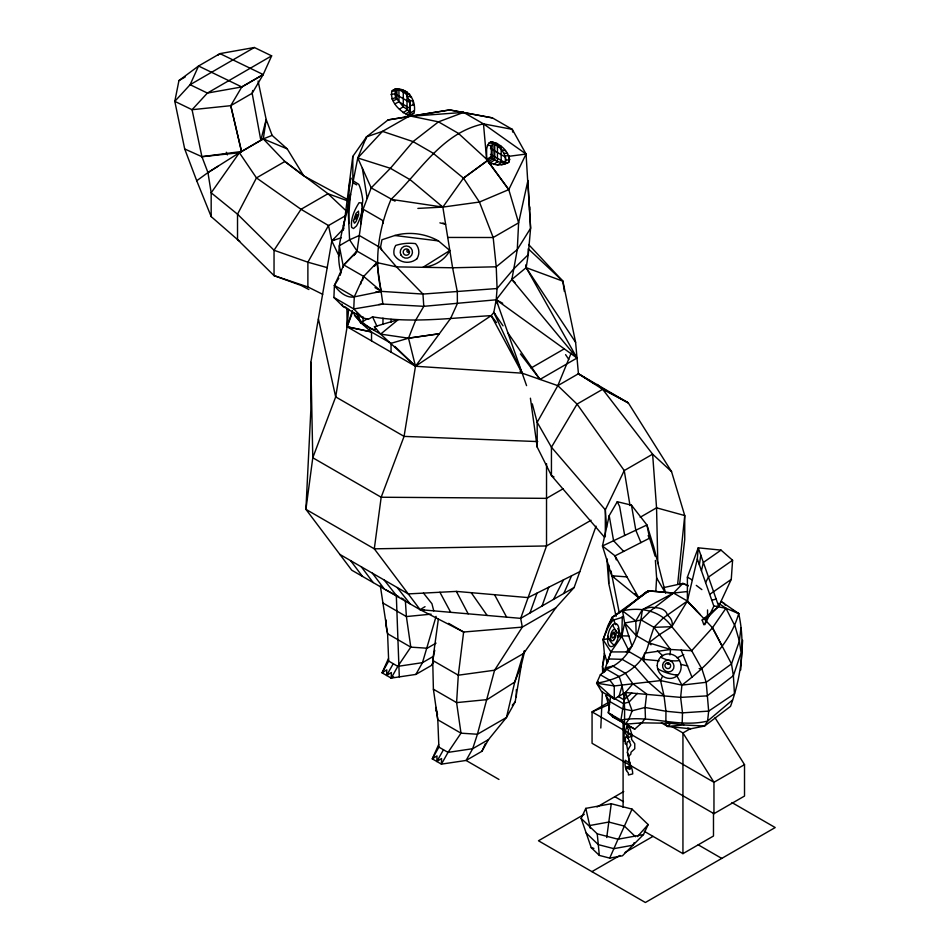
<?xml version="1.0" encoding="UTF-8"?>
<svg xmlns="http://www.w3.org/2000/svg" width="950" height="950" viewBox="0 0 950 950"><rect width="100%" height="100%" fill="white"/><g stroke="black" fill="none" stroke-linecap="round" stroke-linejoin="round"><path stroke-width="1.43" d="M546.535 463.636L546.523 545.965L520.695 618.355L522.31 627.107L494.582 670.213L477.411 734.255L472.696 748.707L466.082 760.451L441.418 764.133L432.286 758.86L438.662 744.622M629.838 763.349L627.416 752.459L627.665 750.168L630.812 745.097L627.914 737.687L628.401 729.648L626.715 726.857L629.126 725.859L631.786 734.124L631.536 739.337L634.766 743.696L634.766 748.754L631.049 752.174L630.812 754.181L628.627 756.295C628.342 762.601 632.842 767.826 632.724 773.894L628.449 775.01L628.377 773.11C625.195 769.892 624.696 764.536 625.219 760.226L629.838 763.349L629.114 766.472L629.589 769.405L631.287 767.553M343.294 230.328L352.782 156.453L366.522 136.859L388.051 119.914L449.647 109.939L492.433 117.895L512.288 129.354L526.062 154.054L530.599 228.249L528.247 254.683L526.169 267.651L577.018 358.031L539.98 379.418L520.457 353.911M528.283 248.971L528.247 254.683L513.796 268.814L497.076 288.527L496.197 299.796L493.81 312.467L491.186 315.649L415.483 366.261L404.071 436.383L381.176 497.242L374.3 548.827L420.114 609.674L463.636 632.023L522.31 627.107L555.904 607.703L574.144 587.492L596.042 526.146M600.804 728.009L602.431 691.505M661.39 722.831L667.613 726.429L690.674 728.793L704.568 726.049L730.538 706.349C741.131 676.673 745.584 644.563 738.696 613.581L721.074 601.398M393.597 676.721L391.21 678.098L391.353 672.469L386.638 675.462L386.781 669.833L382.066 672.826L391.21 678.098L415.874 674.417L431.728 665.261L433.711 661.734M448.59 623.342L463.636 632.023L458.304 675.201L456.594 702.608L460.999 733.174L448.032 752.388L441.418 764.133L441.56 758.504L436.858 761.496L436.988 755.867L432.286 758.86L438.888 747.104L437.796 719.779L433.39 689.201L432.713 660.428L438.366 618.984M622.333 616.502L621.739 636.464L610.921 651.926L604.022 671.781M624.043 741.428C624.019 719.839 627.083 696.991 619.091 676.483L606.456 669.192L600.364 674.773L596.612 683.169L601.623 691.683L614.258 698.974L625.432 692.514L632.878 683.798L625.432 673.324L612.797 666.033L605.364 667.909M349.553 186.663L349.731 182.222L351.215 178.22M496.506 322.608L491.186 315.649C451.701 317.811 411.92 323.582 372.554 316.849L368.256 319.331L362.746 317.811L342.891 306.351L333.913 297.481L334.412 285.416L343.817 264.967L357.034 251.121L376.889 262.58L396.483 266.879L452.604 267.781L496.233 266.796L517.287 249.589L530.599 228.249L527.927 180.5L518.617 222.822L517.287 249.589L511.86 279.466L496.197 299.796L423.795 306.327L382.921 304.071L378.694 304.522M333.913 297.481L353.768 308.952L382.921 304.071L376.889 262.58L363.672 276.426L354.267 296.875L353.768 308.952L362.746 317.811M655.832 591.043L656.628 577.921L655.393 560.452M742.627 640.241L740.691 669.999M529.613 209.891L529.803 206.946M349.731 182.222L348.021 207.409L349.6 239.804L357.034 251.121L354.588 254.624M386.009 619.97L385.712 624.269L387.588 633.733L388.681 661.069L382.066 672.826L388.455 658.587M524.709 650.904L521.324 665.238L515.161 701.908L506.469 717.476L477.411 734.255L460.999 733.174L437.796 719.779L436.121 707.441M703.819 624.768L702.169 620.029L709.044 616.051L718.699 606.349L731.262 579.381L732.592 560.251L721.038 550.121L698.25 547.829L687.384 577.149L687.384 601.041L688.845 603.499M626.43 770.545L626.679 767.161L629.114 766.472M341.026 272.686C335.884 255.681 340.361 238.331 344.351 221.623M600.364 674.773L609.841 680.248L614.258 685.947L614.258 698.974L596.612 683.169C619.115 679.701 643.768 667.054 648.814 642.829L659.431 634.648L671.828 626.703L687.384 601.041L697.312 558.968L698.25 547.829L718.699 606.349L702.169 620.029M348.603 309.094L347.094 326.776L335.683 396.898L312.787 457.758L305.912 509.343L351.738 570.19L420.114 609.674L520.695 618.355L574.144 587.492M604.853 671.602L606.456 669.192C631.026 660.107 639.587 633.436 642.342 609.686L673.538 593.049L682.884 583.407L688.311 585.521M677.647 584.321L684.736 515.553L671.543 471.604L628.271 402.859L578.431 373.754L575.605 342.309L562.863 281.164L528.616 244.518M676.258 674.738L681.922 685.116L680.627 697.383L682.504 712.856L682.171 723.235L683.762 724.969L704.568 726.049L707.596 721.074L732.486 700.055M669.952 654.942L670.557 649.479L653.921 627.321L641.286 620.018L624.661 622.986L621.739 636.464L617.429 637.189M643.672 661.022L644.563 653.196L670.557 649.479L691.671 650.726L712.429 627.831L725.943 608.273L738.696 613.581C730.265 643.447 706.004 666.769 681.922 685.116L660.547 680.58L614.258 685.947L596.612 683.169L598.274 681.661M679.571 584.773L684.736 539.553L684.736 515.553L656.557 507.822L640.205 517.263M740.917 628.021L739.385 641.096L731.5 663.908L733.376 675.664L734.445 693.761L708.664 711.111L682.504 712.856L665.95 711.253L645.074 707.465L632.166 710.79L622.262 708.736L609.627 701.444L606.076 695.721L607.192 693.975M606.717 837.544L611.266 803.736L632.047 809.127L648.161 824.564L643.482 834.587L622.452 855.796L609.722 858.111L599.331 855.404L591.268 847.697L581.127 818.389L585.806 808.367L611.266 803.736M687.634 591.506L673.538 593.049L648.506 590.924L612.168 617.334L607.952 625.563L603.072 639.599L604.366 653.363L602.49 666.663L602.704 673.396M699.378 564.87L700.803 555.144M627.665 750.168L626.691 744.824L627.178 741.855L629.85 741.38M591.066 520.256L546.523 545.965L374.3 548.827L305.912 509.343L310.852 409.913L310.852 362.294L331.811 240.956L328.498 225.542L301.019 209.297L256.464 177.899L239.376 152.724L201.922 156.703L184.704 148.972L174.8 101.353L178.944 80.584L198.55 66.013L219.984 53.616L254.362 47.5L271.641 55.86L263.197 74.551L252.166 93.278L230.755 105.676L192.066 109.713L174.8 101.353L190.119 84.704L254.362 47.5M405.899 116.553L405.092 116.684L463.624 112.397L483.479 123.868L486.626 159.232L490.984 165.264L486.626 159.232L458.339 133.309L438.484 121.849L410.21 116.007C400.662 112.302 389.452 102.149 391.887 91.105L395.117 88.979C408.595 87.626 416.801 101.222 414.034 113.43L382.482 131.373L366.522 136.859L357.77 157.973L348.021 207.409L343.306 225.922M718.639 603.345L725.943 608.273L735.062 626.097L739.385 641.096L741.083 652.745L733.376 675.664L707.18 695.875L680.627 697.383L625.432 692.514L620.932 720.076L625.432 724.197L634.766 729.113L641.784 722.855L645.442 718.259L645.074 707.465L646.629 693.987L632.878 683.798M434.744 650.251L432.713 660.428L458.304 675.201L494.582 670.213L523.64 653.446L555.904 607.703M252.724 90.511L252.166 93.278L260.822 140.291L239.032 153.045M604.687 655.678L602.49 666.663L604.081 672.125M665.57 593.18L653.778 547.034L646.938 524.958L631.441 505.139L617.286 501.719L609.199 515.648L602.454 545.989L611.741 575.759L638.887 597.942L648.256 590.781L673.538 593.049L687.384 601.041L700.15 614.579M701.444 570.772L703.356 562.459L721.038 550.121M487.291 159.137L486.626 159.232C492.053 166.119 501.446 166.179 508.761 162.319L509.628 159.541C508.012 150.623 499.866 143.046 490.912 141.894L489.167 142.856L487.504 145.445L486.626 149.233L486.626 159.588L508.784 189.62L518.617 222.822L493.181 237.512L447.735 237.441M340.183 275.322L341.478 270.049M360.679 284.145L361.332 281.521M504.949 163.78C507.811 155.04 500.104 147.202 493.62 142.488M338.438 257.046L339.471 252.902M524.364 650.619L514.758 682.041L506.469 717.476L488.537 739.551L481.935 751.296L466.082 760.451L498.964 779.439M436.098 616.348L422.477 662.661L415.874 674.417M604.366 653.363L607.359 662.957L608.487 658.932L622.131 659.336L634.766 666.627L648.411 681.993L664.002 695.661L665.95 711.253L665.879 721.834L670.605 723.271L683.762 724.969L667.613 726.429L665.926 724.518M619.091 696.184L622.309 685.021M490.734 147.452L492.991 143.45L494.736 142.833L497.444 143.593L497.444 161.737L493.62 164.457M362.378 280.642L363.672 276.426L343.817 264.967L356.986 251.441L363.114 209.19L371.189 187.886L390.391 168.304L413.048 141.597L438.484 121.849L463.624 112.397M607.359 662.957L610.921 651.926L603.072 639.599L612.168 617.334L622.499 610.791L648.506 590.924M705.066 623.402L706.717 618.307M352.402 310.591L347.094 326.776L415.483 366.261L522.156 373.172L557.816 385.664L577.054 404.094L624.245 470.571L630.016 505.578M681.922 685.116L706.206 682.29L731.5 663.908L712.678 627.974L687.384 601.041L663.397 617.904L653.921 627.321L648.814 642.829L650.964 644.824M529.946 613.011L537.047 593.109M542.034 606.029L548.732 587.242M365.536 139.531L366.522 136.859M352.201 313.215L347.094 326.776L371.533 332.072L371.533 340.884M512.703 132.109L512.288 129.354L483.479 123.868C441.418 132.941 420.114 171.926 391.044 199.357C378.812 228.107 373.552 260.739 381.306 291.365L422.952 294.072L497.076 288.527L496.233 266.796L493.181 237.512L479.429 202.041L463.481 178.137L432.903 153.057L413.048 141.597L382.482 131.373L357.77 157.973L371.189 187.886L395.034 201.174M357.224 215.994L356.594 216.778L357.224 214.926M521.324 665.238L514.758 682.041L487.089 699.616L456.594 702.608L433.39 689.201M604.366 537.071L551.439 475.57L537.189 447.058L537.189 422.311L557.816 385.664L571.164 353.151M563.813 593.453L571.579 575.783M609.722 858.111L618.023 839.218L643.482 834.587M431.728 665.261L432.891 662.672M481.935 751.296L485.414 743.529M618.498 839.147L632.047 809.127M664.002 695.661L660.547 680.58L662.399 676.554M634.137 842.686L632.961 845.191L613.866 848.659L598.286 844.621L586.197 833.043M417.869 208.406L442.854 207.1L479.429 202.041L508.784 189.62L526.062 154.054L483.479 123.868M704.841 624.708L713.854 606.159L697.312 558.968M553.482 599.426L563.54 579.821M705.589 582.564L708.474 577.089L732.592 560.251M386.638 675.462L393.241 663.706M391.21 678.098L397.812 666.354L410.792 647.14L406.386 616.562L405.341 600.329M436.858 761.496L443.46 749.752M670.557 649.479L648.814 642.829L636.179 635.538L635.788 621.003L642.342 609.686A12.825 5.166 -23.9 0 1 654.538 607.703A14.333 9.524 -9 0 1 667.363 615.113A12.433 10.45 14.9 0 1 671.828 626.703L691.671 650.726L702.002 669.192L706.206 682.29L708.664 711.111L707.596 721.074C678.443 728.104 649.978 714.614 620.932 720.076L608.297 712.785L610.648 696.243L623.283 703.534L628.971 702.109L637.414 693.346M271.641 55.86L207.397 93.064L192.066 109.713L201.922 156.703L241.514 151.489L230.755 105.676L241.787 86.949L263.197 74.551L219.984 53.616L217.669 55.337M375.416 265.264L376.841 262.901L374.49 266.107M363.672 276.426L381.306 291.365L354.267 296.875L334.412 285.416L338.817 278.219M409.438 251.584L409.26 251.869A1.318 1.318 0 0 1 406.992 251.513A1.318 1.318 0 0 1 408.441 249.731L409.497 251.904A3.159 3.147 16.6 0 1 405.721 255.17A3.159 3.147 16.6 0 1 403.524 250.681A3.159 3.147 16.6 0 1 408.441 249.731M258.103 81.059L266.166 119.498L263.304 138.902L284.869 161.5L303.798 175.94L287.233 148.889L272.127 135.387L263.304 138.902L239.376 152.724L211.173 192.803L211.173 216.6L237.524 239.578L274.039 275.619L301.019 285.416L308.869 289.524M353.839 312.514L354.588 315.258A19.119 3.23 37 0 0 370.69 328.379A19.119 3.23 37 0 0 374.442 326.729L380.617 334.115L415.483 366.261L450.633 318.416L457.378 303.549L457.318 291.745L452.604 267.781L442.854 207.1L463.481 178.137L491.328 157.831L491.328 145.421L487.504 145.445M608.416 626.525L612.869 620.291L623.58 616.894M353.768 255.621L357.034 251.121M374.407 266L376.889 262.58M512.276 705.244L515.161 701.908M637.45 836.582L648.161 824.564M626.323 651.914L631.928 645.893L624.661 622.986L622.499 610.791C640.763 606.848 660.701 610.47 671.828 626.703L653.921 627.321M667.613 726.429L670.605 723.271L667.862 722.463M338.58 255.099L331.811 240.956L343.698 228.534M631.738 692.954L624.008 699.818L618.224 696.481M641.286 620.018L650.762 610.613L673.538 593.049M625.337 608.903L646.095 591.933L648.47 592.076M497.539 304.036L496.197 299.796L577.018 358.031L511.86 279.466L526.169 267.651L525.789 264.86M354.588 315.258L360.762 322.656L380.617 334.115L398.204 319.639L374.442 326.729M463.481 178.137L487.552 160.479L508.784 189.62M211.173 216.6L196.721 180.737L207.955 172.579L239.376 152.724M403.204 112.777L407.027 110.058L407.027 91.913L399.475 89.395M731.262 579.381L709.721 594.367M405.923 113.881L409.735 111.245L409.735 99.798M407.657 114.879L410.519 112.907M409.319 115.841L413.143 113.216M489.167 161.417L492.991 158.792L492.991 143.45L489.167 142.856M490.912 162.426L494.736 159.79L494.736 142.833L490.912 141.894M486.626 159.588L490.438 157.023L497.444 161.737L505.531 162.806L505.531 157.178L490.438 148.461M341.394 237.666L331.811 240.956L334.281 239.341M399.475 109.202L403.287 106.732L403.287 90.369L395.117 88.979M497.361 165.193L501.173 162.723L501.173 146.359L497.361 145.386M327.239 267.639L307.883 262.2L274.039 250.254L237.524 214.201L211.173 192.803L207.955 172.579L217.894 166.333M449.837 250.515L422.976 267.306A33.784 30.02 3.5 0 0 449.837 250.515L438.461 240.908L394.796 235.505L381.936 239.78L380.629 246.727L381.639 249.826M425.042 606.658L420.114 609.674L424.389 609.769M178.944 80.584L185.238 76.938M241.787 86.949L198.55 66.013L190.119 84.704L207.397 93.064L241.787 86.949L263.221 74.563M345.479 215.745L328.498 225.542L307.883 262.2L307.883 286.947L322.679 294.31M331.811 240.956L334.364 239.483M356.428 313.358L360.762 322.656L367.733 318.63M531.062 368.03L564.158 348.923M557.816 385.664L578.431 373.754L595.413 384.334M563.065 488.799L546.523 498.358L381.176 497.242L312.787 457.758L310.852 362.294M436.05 643.114L427.203 648.221L410.792 647.14L387.588 633.733L380.356 585.972M433.449 656.331L422.477 662.661L397.812 666.354L388.681 661.069M488.537 739.551L472.696 748.707L448.032 752.388L438.888 747.104M608.617 702.347L592.064 711.894L592.064 743.304L713.961 813.687L744.515 796.053L744.515 764.631L715.041 717.773M690.579 728.543L682.943 732.949L671.947 726.596M584.286 814.316L538.472 840.774L645.383 902.5L775.2 827.545L731.928 802.56M597.016 806.977L623.746 791.54M744.515 764.631L713.961 782.278L592.064 711.894L609.603 704.259M591.921 871.637L619.922 855.475M625.017 852.53L653.018 836.368M644.29 831.321L682.943 853.646L713.486 836.012L713.486 812.488M410.21 112.86L414.034 110.841M395.117 103.752L398.941 101.793L409.735 108.276M501.707 164.766L505.531 162.806L490.438 154.422M579.797 571.663L528.093 597.597L456.368 591.399L408.251 593.904L339.863 554.42M677.124 657.875L683.727 654.621M393.146 100.748L396.957 99.109L396.957 90.191L398.941 89.585L407.027 94.311M503.69 164.041L508.761 162.319L508.761 155.764L504.949 155.848M639.445 723.781L641.784 722.855L670.605 723.271M391.887 99.026L395.699 97.565L395.699 91.022L396.957 90.191L393.146 89.941M626.691 744.824L625.231 743.791L625.48 736.927L627.914 737.687L631.786 736.262L628.164 732.723M346.916 307.966L347.094 326.776L370.963 331.74L391.044 343.33L408.512 338.176L439.244 333.759L408.512 338.176L380.617 334.115M711.788 600.269L716.134 599.034M667.921 662.672C665.036 664.394 670.748 665.356 668.408 662.768M664.264 587.48L682.884 583.407L688.192 585.96M391.02 94.561L394.844 93.789L409.735 102.398M410.21 116.007L410.21 105.64L414.034 104.868M505.804 160.312L509.628 159.541L508.761 159.042M589.701 825.526L608.796 822.047L624.387 826.096L635.467 836.701M603.072 639.599L608.819 638.626M388.051 119.914L406.671 116.897M410.97 116.209L449.647 109.939L492.433 117.895M375.499 292.196L381.306 291.365L375.001 287.613M508.832 156.322L526.062 154.054M614.08 632.249L613.664 634.172L613.961 632.261A2.945 1.318 -77.3 0 0 611.895 636.156A2.945 1.318 -77.3 0 0 613.938 637.165A2.945 1.318 -77.3 0 0 614.27 632.427M431.074 614.151L406.386 616.562L383.183 603.167M641.784 722.855L625.432 724.197L612.797 716.906L608.297 712.785L609.449 708.249L606.076 695.721M628.959 636.001L617.536 635.799M391.887 91.105L395.699 91.022L394.844 93.789L395.699 97.565L403.287 106.732L409.735 111.245M403.204 90.808L405.923 93.349L409.319 100.831L413.143 100.807L413.143 104.357M610.921 651.926L629.47 651.914L642.105 659.205L660.547 680.58M537.736 441.584L404.071 436.383L335.683 396.898L318.44 319.058M713.854 606.159L718.699 606.349M503.69 153.235L507.502 153.484M626.953 576.899L611.741 575.759L614.484 576.828M642.105 659.205L659.205 660.82M391.044 199.357L442.854 207.1L410.246 179.776L390.391 168.304L357.77 157.973M611.847 714.424L612.797 716.906L615.469 717.309M628.104 724.601L625.432 724.197L628.781 719.411L632.166 710.79L625.432 692.514M407.657 96.318L411.481 96.912L409.735 95.891M501.707 149.993L505.531 150.611M717.381 606.67L725.943 608.273M629.66 727.51L626.715 726.857L625.729 729.814L625.48 733.174L627.914 737.687M680.604 664.347L687.729 665.962M699.153 668.551L702.002 669.192M439.897 222.858L445.609 224.248L442.949 223.036M405.923 93.349L409.735 94.288M581.127 818.389L597.241 833.827L618.023 839.218M591.268 847.697L593.869 848.374M687.8 728.044L690.674 728.793M345.646 307.111L342.891 306.351L341.858 304.131M307.883 286.947L274.039 275.619L274.039 250.254L301.019 209.297L327.999 193.717L346.892 200.581M720.801 601.825L723.508 602.811L725.254 605.162M564.347 291.436L562.863 281.164L526.169 267.651L575.605 342.309M287.233 148.889L263.304 138.902L260.822 140.291L266.166 119.498L272.127 135.387M385.926 589.926L398.762 596.671M401.327 598.013L403.892 599.355M612.797 716.906L620.967 721.204M553.992 476.936L551.439 475.57L551.439 447.224L537.189 422.311L532.285 403.845M502.704 303.276L496.197 299.796L526.573 385.641M305.081 176.629L348.591 200.07M601.587 388.016L597.158 384.418M604.129 389.429L606.67 390.842M609.211 392.255L628.271 402.859L602.656 389.298L578.431 373.754M492.991 143.45L501.173 148.117M440.349 205.651L442.854 207.1M356.642 184.858L352.901 182.685L352.782 156.453M687.384 577.149L692.348 580.011M732.367 609.924L738.696 613.581M622.131 721.822L634.766 729.113M614.828 796.682L623.497 801.693M698.214 844.823L721.751 858.408M399.297 676.851L396.328 595.674M353.246 180.892L358.744 184.324A59.826 12.552 -87.3 0 1 362.793 200.118A33.998 3.159 -86.2 0 0 361 223.773M696.279 585.39L701.872 589.617M239.756 241.276L237.524 239.578L237.524 214.201L256.464 177.899L284.869 161.5L327.999 193.717L345.954 210.651M622.499 610.791L635.788 621.003M626.679 767.161L629.589 769.405M357.829 315.946L360.762 322.656L371.189 331.871L369.526 329.46M671.543 471.604L652.626 454.183L602.656 389.298L577.054 404.094L551.439 447.224L605.328 509.841L606.528 527.345M657.388 650.809L662.756 655.785M528.39 248.924L562.863 281.164M520.042 371.177L522.156 373.172L518.759 365.133M511.86 279.466L514.995 282.566M623.663 551.428L613.581 540.728L609.199 515.648M624.661 622.986L636.179 635.538M687.384 601.041L697.027 611.61M635.087 593.726L638.887 597.942L615.006 555.845L602.454 545.989L646.938 524.958L649.598 538.175L655.084 556.082M423.486 593.109L431.941 603.713L433.734 610.85M397.171 587.504L410.151 603.915M384.18 580.011L397.159 596.41M372.412 573.206L384.287 588.976M361.297 566.794L373.172 582.564M350.574 560.607L362.449 576.377M491.186 315.649L522.156 373.172L493.81 312.467L495.544 314.866M471.236 592.693L487.148 615.457M493.81 312.467L503.037 325.85M508.084 333.153L539.98 379.418M565.571 354.635L568.789 359.421M656.628 577.921L664.822 591.909M648.126 535.61L649.598 538.175L615.006 555.845L616.301 559.871M439.921 592.254L450.68 612.311M494.558 594.7L506.611 617.144M712.429 627.831L722.036 645.953M456.368 591.399L468.16 613.819M612.168 617.334L615.897 624.779M617.749 628.496L629.47 651.914M617.286 501.719L619.637 506.516L624.696 535.467M372.554 316.849L376.901 326.147M640.953 542.592L635.811 530.207L631.441 505.139M435.919 710.303L437.57 714.281M357.473 314.45L360.762 322.656M681.114 650.109L691.956 677.148M201.922 156.703L207.955 172.579M226.338 152.237L227.347 154.886M184.704 148.972L196.721 180.737M627.416 752.459L628.627 756.295M230.755 105.676L241.514 151.489M585.806 808.367L590.354 828.388M606.872 558.624L608.748 583.431L616.099 616.36M611.016 570.95L619.258 612.714M343.413 266.986L339.293 245.765L349.6 239.804L359.302 235.505L379.157 246.964L396.483 266.879L422.952 294.072L423.795 306.327L415.589 320.352L408.512 338.176L415.483 366.261L394.891 346.429L394.998 347.047M409.319 100.831L410.21 105.64M362.318 168.126L367.151 198.301M530.409 398.204L537.189 447.058M597.241 833.827L599.331 855.404M487.457 159.03L487.492 160.443M657.816 563.54L656.557 507.822L652.626 454.183L624.245 470.571L605.328 509.841L605.328 536.774M713.961 813.687L713.961 782.278L682.943 732.949L682.943 853.646M707.548 609.971L707.548 615.766M623.093 722.665L623.093 807.334M608.748 565.072L608.748 583.431M516.337 689.605L516.337 696.967M398.941 89.585L398.941 101.793M391.044 319.331L391.044 322.252M391.044 343.33L391.044 352.153M382.969 223.381L382.969 220.649L363.114 209.19L363.114 211.909M382.969 318.143L382.969 323.997M363.114 316.908L363.114 321.302M348.804 223.535A57.166 10.783 -82.6 0 1 350.621 194.216M362.449 206.471A20.401 5.629 -68.8 0 0 362.282 204.986L361.451 203.003L359.088 202.694C354.481 209.914 350.55 218.666 351.607 227.394L353.495 228.534L356.547 225.862A17.112 4.726 -68.8 0 0 362.271 210.271A20.401 5.629 -68.8 0 0 362.449 208.24M354.267 296.875A24.973 15.117 62.5 0 1 334.412 285.416M394.796 235.505A47.749 38.214 12.9 0 1 438.461 240.908M677.718 675.212A52.856 49.733 57.7 0 1 657.685 668.824M679.464 660.523A29.972 28.203 57.7 0 1 660.654 657.139M618.866 634.054A73.969 33.108 -77.3 0 1 612.655 625.064M614.163 645.097A44.899 20.093 -77.3 0 1 607.81 636.227M357.283 215.127L356.333 218.512L355.098 219.141A2.755 0.76 -68.8 0 1 355.312 217.586L356.333 215.294L357.283 215.127M353.483 220.78L354.374 223.155A5.866 1.615 -68.8 0 0 356.369 220.875L358.661 214.878L358.483 211.138L356.012 213.406L353.483 220.78M613.391 624.364L611.907 625.765A11.733 5.249 -77.3 0 0 607.644 640.526A11.733 5.249 -77.3 0 0 613.284 645.917L614.769 644.516A11.733 5.249 -77.3 0 0 619.032 629.755A11.733 5.249 -77.3 0 0 613.391 624.364M668.171 662.696L667.411 662.768A2.981 2.802 57.7 0 0 665.261 666.9A2.981 2.802 57.7 0 0 669.893 667.779A2.981 2.802 57.7 0 0 668.871 663.053L668.171 662.696M400.995 255.063A6.139 6.116 16.6 0 0 411.611 255.229A6.139 6.116 16.6 0 0 406.434 245.979A6.139 6.116 16.6 0 0 400.995 255.063M416.931 258.744A12.504 12.469 16.6 0 0 415.518 243.627A46.134 45.968 16.6 0 0 395.758 245.421A12.504 12.469 16.6 0 0 394.155 254.826A15.069 15.01 16.6 0 0 416.931 258.744M662.613 665A5.961 5.617 57.7 0 0 670.474 671.602A5.961 5.617 57.7 0 0 671.745 661.616A5.961 5.617 57.7 0 0 662.613 665M657.246 665.629A12.457 11.721 57.7 0 0 675.272 677.053A12.457 11.721 57.7 0 0 675.046 655.844A12.457 11.721 57.7 0 0 657.246 665.629M614.306 639.528A5.89 2.636 -77.3 0 0 615.208 629.696A5.89 2.636 -77.3 0 0 610.506 636.203A5.89 2.636 -77.3 0 0 614.306 639.528"/></g></svg>
